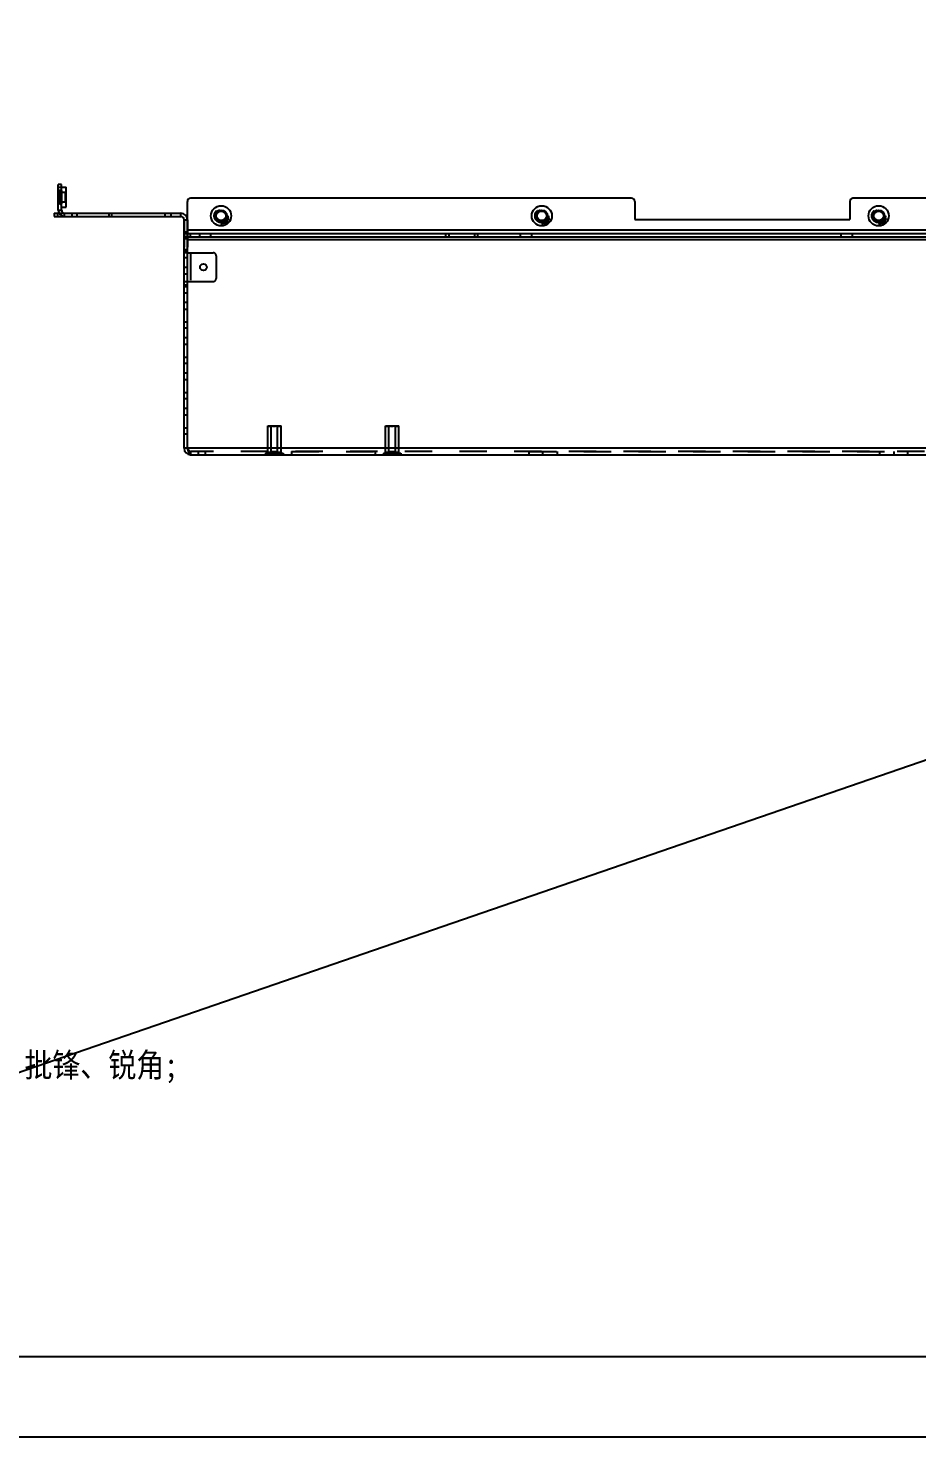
# Model space of a CAD drawing. Header units: millimetres. Extents: x 0 to 8948, y -1340 to 1100.
# Drawn here: x 4724.8 to 5001.9, y 0 to 439.3 of the extents above; entities that cross this region are included whole.
import ezdxf

# ---------------------------------------------------------------- set-up
doc = ezdxf.new("R2010")
doc.units = ezdxf.units.MM
doc.header["$LTSCALE"] = 85.25
doc.linetypes.add('HIDDEN', pattern=[0.2, 0.1, -0.1])
doc.layers.get('0').update_dxf_attribs({"linetype": 'CONTINUOUS'})
doc.layers.add('02___PRT_ALL_AXES', color=7, linetype='CONTINUOUS')
doc.layers.add('DEFAULT_2', color=8, linetype='HIDDEN')
doc.styles.get("Standard").update_dxf_attribs({"font": 'txt', "width": 0.85})

msp = doc.modelspace()

# ---------------------------------------------------------------- linework, layer by layer
msp.add_line((4392.409, 0), (7581.815, 1100))
at = {"color": 3, "linetype": 'Continuous'}
for p, q in [((4734.198, 382.543), (4734.198, 390.543)), ((4732.948, 380.543), (4772.448, 380.543)), ((4773.448, 308.243), (4773.448, 379.543)), ((4774.448, 308.243), (4774.448, 374.243)), ((4774.448, 374.243), (5146.948, 374.243)), ((4774.448, 369.243), (4773.448, 369.243)), ((5090.448, 373.243), (4774.448, 373.243)), ((4773.448, 360.243), (4774.448, 360.243)), ((5090.448, 308.243), (4774.448, 308.243)), ((4775.448, 306.243), (5089.448, 306.243))]:
    msp.add_line(p, q, dxfattribs=at)
at = {"color": 7, "linetype": 'Continuous'}
for p, q in [((4735.198, 390.543), (4734.198, 390.543)), ((4735.198, 389.543), (4734.198, 389.543)), ((4735.198, 382.543), (4735.198, 390.543)), ((4735.198, 389.693), (4736.698, 389.693)), ((4736.698, 383.393), (4736.698, 389.693)), ((4734.198, 382.543), (4735.198, 382.543)), ((4735.198, 383.393), (4736.698, 383.393)), ((4774.448, 374.243), (4774.448, 385.243)), ((4912.948, 386.243), (4775.448, 386.243)), ((4913.948, 385.243), (4913.948, 379.643)), ((4980.948, 385.243), (4980.948, 379.643)), ((5089.448, 386.243), (4981.948, 386.243)), ((4732.948, 381.543), (4732.948, 380.543)), ((4732.948, 381.543), (4734.475, 381.543)), ((4733.948, 381.543), (4733.948, 380.543)), ((4736.198, 380.543), (4736.198, 381.543)), ((4736.198, 381.543), (4772.448, 381.543)), ((4772.448, 380.543), (4772.448, 381.543)), ((4773.448, 379.543), (4774.448, 379.543)), ((4785.039, 378.277), (4785.052, 378.279)), ((4785.039, 378.277), (4785.044, 378.142)), ((4785.318, 378.579), (4785.306, 378.578)), ((4785.318, 378.578), (4785.311, 378.682)), ((4785.738, 378.446), (4785.532, 378.383)), ((4785.532, 378.383), (4785.543, 378.346)), ((4785.543, 378.346), (4785.75, 378.409)), ((4785.703, 378.8), (4785.71, 378.787)), ((4785.71, 378.787), (4785.786, 378.821)), ((4785.75, 378.409), (4785.738, 378.446)), ((4785.786, 378.821), (4786.034, 378.41)), ((4786.057, 378.424), (4785.814, 378.826)), ((4785.814, 378.826), (4786.302, 378.486)), ((4786.255, 378.606), (4785.849, 378.888)), ((4786.016, 378.347), (4785.978, 378.313)), ((4785.978, 378.313), (4785.986, 378.3)), ((4786.18, 378.434), (4786.103, 378.399)), ((4786.179, 379.087), (4786.255, 378.606)), ((4786.187, 378.422), (4786.18, 378.434)), ((4786.302, 378.486), (4786.216, 379.022)), ((4786.216, 379.022), (4786.435, 378.659)), ((4786.492, 378.7), (4786.279, 379.054)), ((4786.291, 379.123), (4786.333, 379.163)), ((4786.333, 379.163), (4786.326, 379.175)), ((4786.433, 378.6), (4786.392, 378.563)), ((4786.392, 378.563), (4786.4, 378.55)), ((4786.461, 379.179), (4786.479, 379.185)), ((4786.615, 378.697), (4786.541, 378.67)), ((4786.622, 378.684), (4786.615, 378.697)), ((4786.637, 379.131), (4786.657, 379.127)), ((4786.747, 378.896), (4786.754, 378.879)), ((4786.859, 380.007), (4786.848, 379.979)), ((4787.341, 379.807), (4786.859, 380.007)), ((4786.927, 379.797), (4786.904, 379.924)), ((4786.904, 379.924), (4787.318, 379.752)), ((4786.906, 379.792), (4786.927, 379.797)), ((4787.062, 379.545), (4786.948, 379.362)), ((4786.948, 379.362), (4786.981, 379.341)), ((4786.981, 379.341), (4787.095, 379.524)), ((4787.095, 379.524), (4787.062, 379.545)), ((4787.339, 379.709), (4787.328, 379.662)), ((4787.328, 379.662), (4787.342, 379.656)), ((4787.41, 379.858), (4787.387, 379.822)), ((4787.423, 379.853), (4787.41, 379.858)), ((4885.039, 378.277), (4885.052, 378.279)), ((4885.039, 378.277), (4885.044, 378.142)), ((4885.318, 378.579), (4885.306, 378.578)), ((4885.318, 378.578), (4885.311, 378.682)), ((4885.738, 378.446), (4885.532, 378.383)), ((4885.532, 378.383), (4885.543, 378.346)), ((4885.543, 378.346), (4885.75, 378.409)), ((4885.703, 378.8), (4885.71, 378.787)), ((4885.71, 378.787), (4885.786, 378.821)), ((4885.75, 378.409), (4885.738, 378.446)), ((4885.786, 378.821), (4886.034, 378.41)), ((4886.057, 378.424), (4885.814, 378.826)), ((4885.814, 378.826), (4886.302, 378.486)), ((4886.255, 378.606), (4885.849, 378.888)), ((4886.016, 378.347), (4885.978, 378.313)), ((4885.978, 378.313), (4885.986, 378.3)), ((4886.18, 378.434), (4886.103, 378.399)), ((4886.179, 379.087), (4886.255, 378.606)), ((4886.187, 378.422), (4886.18, 378.434)), ((4886.302, 378.486), (4886.216, 379.022)), ((4886.216, 379.022), (4886.435, 378.659)), ((4886.492, 378.7), (4886.279, 379.054)), ((4886.291, 379.123), (4886.333, 379.163)), ((4886.333, 379.163), (4886.326, 379.175)), ((4886.433, 378.6), (4886.392, 378.563)), ((4886.392, 378.563), (4886.4, 378.55)), ((4886.461, 379.179), (4886.479, 379.185)), ((4886.615, 378.697), (4886.541, 378.67)), ((4886.622, 378.684), (4886.615, 378.697)), ((4886.637, 379.131), (4886.657, 379.127)), ((4886.747, 378.896), (4886.754, 378.879)), ((4886.859, 380.007), (4886.848, 379.979)), ((4887.341, 379.807), (4886.859, 380.007)), ((4886.927, 379.797), (4886.904, 379.924)), ((4886.904, 379.924), (4887.318, 379.752)), ((4886.906, 379.792), (4886.927, 379.797)), ((4887.062, 379.545), (4886.948, 379.362)), ((4886.948, 379.362), (4886.981, 379.341)), ((4886.981, 379.341), (4887.095, 379.524)), ((4887.095, 379.524), (4887.062, 379.545)), ((4887.339, 379.709), (4887.328, 379.662)), ((4887.328, 379.662), (4887.342, 379.656)), ((4887.41, 379.858), (4887.387, 379.822)), ((4887.423, 379.853), (4887.41, 379.858)), ((4913.948, 379.643), (4980.948, 379.643)), ((4990.039, 378.277), (4990.052, 378.279)), ((4990.039, 378.277), (4990.044, 378.142)), ((4990.318, 378.579), (4990.306, 378.578)), ((4990.318, 378.578), (4990.311, 378.682)), ((4990.738, 378.446), (4990.532, 378.383)), ((4990.532, 378.383), (4990.543, 378.346)), ((4990.543, 378.346), (4990.75, 378.409)), ((4990.703, 378.8), (4990.71, 378.787)), ((4990.71, 378.787), (4990.786, 378.821)), ((4990.75, 378.409), (4990.738, 378.446)), ((4990.786, 378.821), (4991.034, 378.41)), ((4990.814, 378.826), (4991.302, 378.486)), ((4991.057, 378.424), (4990.814, 378.826)), ((4991.255, 378.606), (4990.849, 378.888)), ((4991.016, 378.347), (4990.978, 378.313)), ((4990.978, 378.313), (4990.986, 378.3)), ((4991.18, 378.434), (4991.103, 378.399)), ((4991.179, 379.087), (4991.255, 378.606)), ((4991.187, 378.422), (4991.18, 378.434)), ((4991.216, 379.022), (4991.435, 378.659)), ((4991.302, 378.486), (4991.216, 379.022)), ((4991.492, 378.7), (4991.279, 379.054)), ((4991.291, 379.123), (4991.333, 379.163)), ((4991.333, 379.163), (4991.326, 379.175)), ((4991.433, 378.6), (4991.392, 378.563)), ((4991.392, 378.563), (4991.4, 378.55)), ((4991.461, 379.179), (4991.479, 379.185)), ((4991.615, 378.697), (4991.541, 378.67)), ((4991.622, 378.684), (4991.615, 378.697)), ((4991.637, 379.131), (4991.657, 379.127)), ((4991.747, 378.896), (4991.754, 378.879)), ((4991.859, 380.007), (4991.848, 379.979)), ((4992.341, 379.807), (4991.859, 380.007)), ((4991.904, 379.924), (4992.318, 379.752)), ((4991.927, 379.797), (4991.904, 379.924)), ((4991.906, 379.792), (4991.927, 379.797)), ((4992.062, 379.545), (4991.948, 379.362)), ((4991.948, 379.362), (4991.981, 379.341)), ((4991.981, 379.341), (4992.095, 379.524)), ((4992.095, 379.524), (4992.062, 379.545)), ((4992.339, 379.709), (4992.328, 379.662)), ((4992.328, 379.662), (4992.342, 379.656)), ((4992.41, 379.858), (4992.387, 379.822)), ((4992.423, 379.853), (4992.41, 379.858)), ((4773.448, 375.243), (5146.948, 375.243)), ((4774.448, 374.243), (4773.448, 374.243)), ((5090.448, 376.243), (4774.448, 376.243)), ((4775.448, 374.243), (4775.448, 375.243)), ((4854.948, 375.243), (4854.948, 374.243)), ((4855.948, 375.243), (4855.948, 374.243)), ((4863.948, 375.243), (4863.948, 374.243)), ((4864.948, 375.243), (4864.948, 374.243)), ((4773.448, 370.243), (4774.448, 370.243)), ((4773.448, 359.243), (4774.448, 359.243)), ((4774.448, 308.243), (4773.448, 308.243)), ((4392.409, 0), (5942.409, 0))]:
    msp.add_line(p, q, dxfattribs=at)
msp.add_lwpolyline([(4417.409, 25), (5917.409, 25), (5917.409, 1075), (4417.409, 1075)], close=True, dxfattribs=at)
for centre, radius in [((4784.948, 380.743), 3.15), ((4784.948, 380.743), 1.8), ((4784.948, 380.743), 1.5), ((4884.948, 380.743), 3.15), ((4884.948, 380.743), 1.8), ((4884.948, 380.743), 1.5), ((4989.948, 380.743), 3.15), ((4989.948, 380.743), 1.8), ((4989.948, 380.743), 1.5)]:
    msp.add_circle(centre, radius, dxfattribs=at)
at = {"color": 3, "linetype": 'Continuous'}
for centre, radius, start, end in [((4736.198, 382.543), 2, 180, 270), ((4772.448, 379.543), 1, 0, 90), ((4775.448, 308.243), 2, 180, 270)]:
    msp.add_arc(centre, radius, start, end, dxfattribs=at)
at = {"color": 7, "linetype": 'Continuous'}
for centre, radius, start, end in [((4736.198, 382.543), 1, 180, 270), ((4775.448, 385.243), 1, 90, 180), ((4912.948, 385.243), 1, 0, 90), ((4981.948, 385.243), 1, 90, 180), ((4772.448, 379.543), 2, 0, 90), ((4785.515, 380.362), 1.438, 297.53662, 301.08982), ((4885.515, 380.362), 1.438, 297.53662, 301.08982), ((4990.515, 380.362), 1.438, 297.53662, 301.08982), ((4775.448, 308.243), 1, 180, 215.03149)]:
    msp.add_arc(centre, radius, start, end, dxfattribs=at)
for points in [[(4785.05, 378.653), (4785.02, 378.621), (4785.007, 378.584), (4785.012, 378.541)], [(4785.012, 378.541), (4785.016, 378.507), (4785.031, 378.478), (4785.058, 378.454)], [(4785.044, 378.142), (4785.095, 378.119), (4785.15, 378.11), (4785.208, 378.116)], [(4785.175, 378.708), (4785.122, 378.702), (4785.08, 378.683), (4785.05, 378.653)], [(4785.118, 378.174), (4785.084, 378.2), (4785.062, 378.234), (4785.052, 378.279)], [(4785.059, 378.576), (4785.056, 378.601), (4785.064, 378.624), (4785.084, 378.645)], [(4785.058, 378.454), (4785.086, 378.43), (4785.133, 378.405), (4785.199, 378.38)], [(4785.091, 378.523), (4785.071, 378.538), (4785.061, 378.556), (4785.059, 378.576)], [(4785.084, 378.645), (4785.104, 378.666), (4785.131, 378.679), (4785.163, 378.682)], [(4785.209, 378.466), (4785.15, 378.49), (4785.111, 378.508), (4785.091, 378.523)], [(4785.225, 378.143), (4785.187, 378.139), (4785.152, 378.149), (4785.118, 378.174)], [(4785.163, 378.682), (4785.232, 378.689), (4785.279, 378.654), (4785.306, 378.578)], [(4785.311, 378.682), (4785.273, 378.705), (4785.228, 378.714), (4785.175, 378.708)], [(4785.199, 378.38), (4785.247, 378.361), (4785.281, 378.344), (4785.303, 378.328)], [(4785.208, 378.116), (4785.272, 378.123), (4785.319, 378.144), (4785.351, 378.178)], [(4785.341, 378.402), (4785.314, 378.421), (4785.269, 378.443), (4785.209, 378.466)], [(4785.311, 378.184), (4785.289, 378.16), (4785.26, 378.147), (4785.225, 378.143)], [(4785.303, 378.328), (4785.325, 378.312), (4785.337, 378.29), (4785.34, 378.264)], [(4785.34, 378.264), (4785.343, 378.234), (4785.333, 378.207), (4785.311, 378.184)], [(4785.391, 378.307), (4785.386, 378.35), (4785.369, 378.382), (4785.341, 378.402)], [(4785.351, 378.178), (4785.383, 378.213), (4785.396, 378.256), (4785.391, 378.307)], [(4785.779, 378.843), (4785.738, 378.818), (4785.712, 378.803), (4785.703, 378.8)], [(4785.849, 378.888), (4785.837, 378.878), (4785.813, 378.863), (4785.779, 378.843)], [(4785.986, 378.3), (4786.025, 378.326), (4786.059, 378.348), (4786.085, 378.364)], [(4786.044, 378.38), (4786.043, 378.373), (4786.033, 378.362), (4786.016, 378.347)], [(4786.034, 378.41), (4786.041, 378.398), (4786.045, 378.387), (4786.044, 378.38)], [(4786.103, 378.399), (4786.087, 378.391), (4786.072, 378.399), (4786.057, 378.424)], [(4786.085, 378.364), (4786.121, 378.385), (4786.155, 378.405), (4786.187, 378.422)], [(4786.326, 379.175), (4786.305, 379.16), (4786.282, 379.146), (4786.257, 379.131)], [(4786.279, 379.054), (4786.27, 379.068), (4786.266, 379.081), (4786.268, 379.091)], [(4786.268, 379.091), (4786.27, 379.1), (4786.277, 379.111), (4786.291, 379.123)], [(4786.4, 378.55), (4786.441, 378.577), (4786.477, 378.6), (4786.51, 378.62)], [(4786.434, 379.288), (4786.432, 379.256), (4786.441, 379.219), (4786.461, 379.179)], [(4786.449, 378.625), (4786.449, 378.618), (4786.444, 378.609), (4786.433, 378.6)], [(4786.474, 379.378), (4786.449, 379.35), (4786.436, 379.32), (4786.434, 379.288)], [(4786.435, 378.659), (4786.445, 378.643), (4786.449, 378.632), (4786.449, 378.625)], [(4786.479, 379.185), (4786.466, 379.212), (4786.461, 379.238), (4786.465, 379.264)], [(4786.465, 379.264), (4786.469, 379.29), (4786.478, 379.313), (4786.494, 379.331)], [(4786.553, 379.422), (4786.523, 379.417), (4786.497, 379.403), (4786.474, 379.378)], [(4786.516, 378.67), (4786.509, 378.673), (4786.502, 378.684), (4786.492, 378.7)], [(4786.494, 379.331), (4786.511, 379.349), (4786.531, 379.359), (4786.552, 379.361)], [(4786.51, 378.62), (4786.534, 378.634), (4786.572, 378.656), (4786.622, 378.684)], [(4786.541, 378.67), (4786.531, 378.666), (4786.522, 378.666), (4786.516, 378.67)], [(4786.552, 379.361), (4786.575, 379.363), (4786.596, 379.357), (4786.614, 379.34)], [(4786.624, 379.405), (4786.607, 379.42), (4786.583, 379.426), (4786.553, 379.422)], [(4786.614, 379.34), (4786.64, 379.317), (4786.648, 379.265), (4786.64, 379.183)], [(4786.658, 379.341), (4786.653, 379.368), (4786.642, 379.389), (4786.624, 379.405)], [(4786.64, 379.183), (4786.638, 379.165), (4786.637, 379.147), (4786.637, 379.131)], [(4786.657, 379.127), (4786.658, 379.158), (4786.665, 379.182), (4786.68, 379.199)], [(4786.66, 379.239), (4786.663, 379.281), (4786.663, 379.315), (4786.658, 379.341)], [(4786.76, 379.292), (4786.72, 379.291), (4786.687, 379.273), (4786.66, 379.239)], [(4786.68, 379.199), (4786.699, 379.221), (4786.725, 379.23), (4786.756, 379.227)], [(4786.754, 378.916), (4786.749, 378.91), (4786.747, 378.904), (4786.747, 378.896)], [(4786.79, 378.931), (4786.773, 378.928), (4786.761, 378.923), (4786.754, 378.916)], [(4786.754, 378.879), (4786.764, 378.87), (4786.78, 378.87), (4786.802, 378.88)], [(4786.756, 379.227), (4786.788, 379.224), (4786.818, 379.21), (4786.847, 379.184)], [(4786.87, 379.247), (4786.836, 379.277), (4786.799, 379.292), (4786.76, 379.292)], [(4786.876, 378.97), (4786.86, 378.952), (4786.831, 378.939), (4786.79, 378.931)], [(4786.802, 378.88), (4786.823, 378.89), (4786.849, 378.91), (4786.877, 378.941)], [(4786.847, 379.184), (4786.881, 379.153), (4786.901, 379.116), (4786.906, 379.074)], [(4786.848, 379.979), (4786.877, 379.903), (4786.897, 379.841), (4786.906, 379.792)], [(4786.939, 379.1), (4786.937, 379.158), (4786.914, 379.207), (4786.87, 379.247)], [(4786.906, 379.074), (4786.911, 379.031), (4786.9, 378.997), (4786.876, 378.97)], [(4786.877, 378.941), (4786.92, 378.989), (4786.941, 379.042), (4786.939, 379.1)], [(4787.318, 379.752), (4787.337, 379.744), (4787.344, 379.729), (4787.339, 379.709)], [(4787.387, 379.822), (4787.375, 379.804), (4787.361, 379.799), (4787.341, 379.807)], [(4787.342, 379.656), (4787.352, 379.685), (4787.365, 379.719), (4787.38, 379.755)], [(4787.38, 379.755), (4787.395, 379.792), (4787.409, 379.824), (4787.423, 379.853)], [(4885.05, 378.653), (4885.02, 378.621), (4885.007, 378.584), (4885.012, 378.541)], [(4885.012, 378.541), (4885.016, 378.507), (4885.031, 378.478), (4885.058, 378.454)], [(4885.044, 378.142), (4885.095, 378.119), (4885.15, 378.11), (4885.208, 378.116)], [(4885.175, 378.708), (4885.122, 378.702), (4885.08, 378.683), (4885.05, 378.653)], [(4885.118, 378.174), (4885.084, 378.2), (4885.062, 378.234), (4885.052, 378.279)], [(4885.059, 378.576), (4885.056, 378.601), (4885.064, 378.624), (4885.084, 378.645)], [(4885.058, 378.454), (4885.086, 378.43), (4885.133, 378.405), (4885.199, 378.38)], [(4885.091, 378.523), (4885.071, 378.538), (4885.061, 378.556), (4885.059, 378.576)], [(4885.084, 378.645), (4885.104, 378.666), (4885.131, 378.679), (4885.163, 378.682)], [(4885.209, 378.466), (4885.15, 378.49), (4885.111, 378.508), (4885.091, 378.523)], [(4885.225, 378.143), (4885.187, 378.139), (4885.152, 378.149), (4885.118, 378.174)], [(4885.163, 378.682), (4885.232, 378.689), (4885.279, 378.654), (4885.306, 378.578)], [(4885.311, 378.682), (4885.273, 378.705), (4885.228, 378.714), (4885.175, 378.708)], [(4885.199, 378.38), (4885.247, 378.361), (4885.281, 378.344), (4885.303, 378.328)], [(4885.208, 378.116), (4885.272, 378.123), (4885.319, 378.144), (4885.351, 378.178)], [(4885.341, 378.402), (4885.314, 378.421), (4885.269, 378.443), (4885.209, 378.466)], [(4885.311, 378.184), (4885.289, 378.16), (4885.26, 378.147), (4885.225, 378.143)], [(4885.303, 378.328), (4885.325, 378.312), (4885.337, 378.29), (4885.34, 378.264)], [(4885.34, 378.264), (4885.343, 378.234), (4885.333, 378.207), (4885.311, 378.184)], [(4885.391, 378.307), (4885.386, 378.35), (4885.369, 378.382), (4885.341, 378.402)], [(4885.351, 378.178), (4885.383, 378.213), (4885.396, 378.256), (4885.391, 378.307)], [(4885.779, 378.843), (4885.738, 378.818), (4885.712, 378.803), (4885.703, 378.8)], [(4885.849, 378.888), (4885.837, 378.878), (4885.813, 378.863), (4885.779, 378.843)], [(4885.986, 378.3), (4886.025, 378.326), (4886.059, 378.348), (4886.085, 378.364)], [(4886.044, 378.38), (4886.043, 378.373), (4886.033, 378.362), (4886.016, 378.347)], [(4886.034, 378.41), (4886.041, 378.398), (4886.045, 378.387), (4886.044, 378.38)], [(4886.103, 378.399), (4886.087, 378.391), (4886.072, 378.399), (4886.057, 378.424)], [(4886.085, 378.364), (4886.121, 378.385), (4886.155, 378.405), (4886.187, 378.422)], [(4886.326, 379.175), (4886.305, 379.16), (4886.282, 379.146), (4886.257, 379.131)], [(4886.279, 379.054), (4886.27, 379.068), (4886.266, 379.081), (4886.268, 379.091)], [(4886.268, 379.091), (4886.27, 379.1), (4886.277, 379.111), (4886.291, 379.123)], [(4886.4, 378.55), (4886.441, 378.577), (4886.477, 378.6), (4886.51, 378.62)], [(4886.434, 379.288), (4886.432, 379.256), (4886.441, 379.219), (4886.461, 379.179)], [(4886.449, 378.625), (4886.449, 378.618), (4886.444, 378.609), (4886.433, 378.6)], [(4886.474, 379.378), (4886.449, 379.35), (4886.436, 379.32), (4886.434, 379.288)], [(4886.435, 378.659), (4886.445, 378.643), (4886.449, 378.632), (4886.449, 378.625)], [(4886.479, 379.185), (4886.466, 379.212), (4886.461, 379.238), (4886.465, 379.264)], [(4886.465, 379.264), (4886.469, 379.29), (4886.478, 379.313), (4886.494, 379.331)], [(4886.553, 379.422), (4886.523, 379.417), (4886.497, 379.403), (4886.474, 379.378)], [(4886.516, 378.67), (4886.509, 378.673), (4886.502, 378.684), (4886.492, 378.7)], [(4886.494, 379.331), (4886.511, 379.349), (4886.531, 379.359), (4886.552, 379.361)], [(4886.51, 378.62), (4886.534, 378.634), (4886.572, 378.656), (4886.622, 378.684)], [(4886.541, 378.67), (4886.531, 378.666), (4886.522, 378.666), (4886.516, 378.67)], [(4886.552, 379.361), (4886.575, 379.363), (4886.596, 379.357), (4886.614, 379.34)], [(4886.624, 379.405), (4886.607, 379.42), (4886.583, 379.426), (4886.553, 379.422)], [(4886.614, 379.34), (4886.64, 379.317), (4886.648, 379.265), (4886.64, 379.183)], [(4886.658, 379.341), (4886.653, 379.368), (4886.642, 379.389), (4886.624, 379.405)], [(4886.64, 379.183), (4886.638, 379.165), (4886.637, 379.147), (4886.637, 379.131)], [(4886.657, 379.127), (4886.658, 379.158), (4886.665, 379.182), (4886.68, 379.199)], [(4886.66, 379.239), (4886.663, 379.281), (4886.663, 379.315), (4886.658, 379.341)], [(4886.76, 379.292), (4886.72, 379.291), (4886.687, 379.273), (4886.66, 379.239)], [(4886.68, 379.199), (4886.699, 379.221), (4886.725, 379.23), (4886.756, 379.227)], [(4886.754, 378.916), (4886.749, 378.91), (4886.747, 378.904), (4886.747, 378.896)], [(4886.79, 378.931), (4886.773, 378.928), (4886.761, 378.923), (4886.754, 378.916)], [(4886.754, 378.879), (4886.764, 378.87), (4886.78, 378.87), (4886.802, 378.88)], [(4886.756, 379.227), (4886.788, 379.224), (4886.818, 379.21), (4886.847, 379.184)], [(4886.87, 379.247), (4886.836, 379.277), (4886.799, 379.292), (4886.76, 379.292)], [(4886.876, 378.97), (4886.86, 378.952), (4886.831, 378.939), (4886.79, 378.931)], [(4886.802, 378.88), (4886.823, 378.89), (4886.849, 378.91), (4886.877, 378.941)], [(4886.847, 379.184), (4886.881, 379.153), (4886.901, 379.116), (4886.906, 379.074)], [(4886.848, 379.979), (4886.877, 379.903), (4886.897, 379.841), (4886.906, 379.792)], [(4886.939, 379.1), (4886.937, 379.158), (4886.914, 379.207), (4886.87, 379.247)], [(4886.906, 379.074), (4886.911, 379.031), (4886.9, 378.997), (4886.876, 378.97)], [(4886.877, 378.941), (4886.92, 378.989), (4886.941, 379.042), (4886.939, 379.1)], [(4887.318, 379.752), (4887.337, 379.744), (4887.344, 379.729), (4887.339, 379.709)], [(4887.387, 379.822), (4887.375, 379.804), (4887.361, 379.799), (4887.341, 379.807)], [(4887.342, 379.656), (4887.352, 379.685), (4887.365, 379.719), (4887.38, 379.755)], [(4887.38, 379.755), (4887.395, 379.792), (4887.409, 379.824), (4887.423, 379.853)], [(4990.05, 378.653), (4990.02, 378.621), (4990.007, 378.584), (4990.012, 378.541)], [(4990.012, 378.541), (4990.016, 378.507), (4990.031, 378.478), (4990.058, 378.454)], [(4990.044, 378.142), (4990.095, 378.119), (4990.15, 378.11), (4990.208, 378.116)], [(4990.175, 378.708), (4990.122, 378.702), (4990.08, 378.683), (4990.05, 378.653)], [(4990.118, 378.174), (4990.084, 378.2), (4990.062, 378.234), (4990.052, 378.279)], [(4990.059, 378.576), (4990.056, 378.601), (4990.064, 378.624), (4990.084, 378.645)], [(4990.058, 378.454), (4990.086, 378.43), (4990.133, 378.405), (4990.199, 378.38)], [(4990.091, 378.523), (4990.071, 378.538), (4990.061, 378.556), (4990.059, 378.576)], [(4990.084, 378.645), (4990.104, 378.666), (4990.131, 378.679), (4990.163, 378.682)], [(4990.209, 378.466), (4990.15, 378.49), (4990.111, 378.508), (4990.091, 378.523)], [(4990.225, 378.143), (4990.187, 378.139), (4990.152, 378.149), (4990.118, 378.174)], [(4990.163, 378.682), (4990.232, 378.689), (4990.279, 378.654), (4990.306, 378.578)], [(4990.311, 378.682), (4990.273, 378.705), (4990.228, 378.714), (4990.175, 378.708)], [(4990.199, 378.38), (4990.247, 378.361), (4990.281, 378.344), (4990.303, 378.328)], [(4990.208, 378.116), (4990.272, 378.123), (4990.319, 378.144), (4990.351, 378.178)], [(4990.341, 378.402), (4990.314, 378.421), (4990.269, 378.443), (4990.209, 378.466)], [(4990.311, 378.184), (4990.289, 378.16), (4990.26, 378.147), (4990.225, 378.143)], [(4990.303, 378.328), (4990.325, 378.312), (4990.337, 378.29), (4990.34, 378.264)], [(4990.34, 378.264), (4990.343, 378.234), (4990.333, 378.207), (4990.311, 378.184)], [(4990.391, 378.307), (4990.386, 378.35), (4990.369, 378.382), (4990.341, 378.402)], [(4990.351, 378.178), (4990.383, 378.213), (4990.396, 378.256), (4990.391, 378.307)], [(4990.779, 378.843), (4990.738, 378.818), (4990.712, 378.803), (4990.703, 378.8)], [(4990.849, 378.888), (4990.837, 378.878), (4990.813, 378.863), (4990.779, 378.843)], [(4990.986, 378.3), (4991.025, 378.326), (4991.059, 378.348), (4991.085, 378.364)], [(4991.044, 378.38), (4991.043, 378.373), (4991.033, 378.362), (4991.016, 378.347)], [(4991.034, 378.41), (4991.041, 378.398), (4991.045, 378.387), (4991.044, 378.38)], [(4991.103, 378.399), (4991.087, 378.391), (4991.072, 378.399), (4991.057, 378.424)], [(4991.085, 378.364), (4991.121, 378.385), (4991.155, 378.405), (4991.187, 378.422)], [(4991.326, 379.175), (4991.305, 379.16), (4991.282, 379.146), (4991.257, 379.131)], [(4991.279, 379.054), (4991.27, 379.068), (4991.266, 379.081), (4991.268, 379.091)], [(4991.268, 379.091), (4991.27, 379.1), (4991.277, 379.111), (4991.291, 379.123)], [(4991.4, 378.55), (4991.441, 378.577), (4991.477, 378.6), (4991.51, 378.62)], [(4991.434, 379.288), (4991.432, 379.256), (4991.441, 379.219), (4991.461, 379.179)], [(4991.449, 378.625), (4991.449, 378.618), (4991.444, 378.609), (4991.433, 378.6)], [(4991.474, 379.378), (4991.449, 379.35), (4991.436, 379.32), (4991.434, 379.288)], [(4991.435, 378.659), (4991.445, 378.643), (4991.449, 378.632), (4991.449, 378.625)], [(4991.479, 379.185), (4991.466, 379.212), (4991.461, 379.238), (4991.465, 379.264)], [(4991.465, 379.264), (4991.469, 379.29), (4991.478, 379.313), (4991.494, 379.331)], [(4991.553, 379.422), (4991.523, 379.417), (4991.497, 379.403), (4991.474, 379.378)], [(4991.516, 378.67), (4991.509, 378.673), (4991.502, 378.684), (4991.492, 378.7)], [(4991.494, 379.331), (4991.511, 379.349), (4991.531, 379.359), (4991.552, 379.361)], [(4991.51, 378.62), (4991.534, 378.634), (4991.572, 378.656), (4991.622, 378.684)], [(4991.541, 378.67), (4991.531, 378.666), (4991.522, 378.666), (4991.516, 378.67)], [(4991.552, 379.361), (4991.575, 379.363), (4991.596, 379.357), (4991.614, 379.34)], [(4991.624, 379.405), (4991.607, 379.42), (4991.583, 379.426), (4991.553, 379.422)], [(4991.614, 379.34), (4991.64, 379.317), (4991.648, 379.265), (4991.64, 379.183)], [(4991.658, 379.341), (4991.653, 379.368), (4991.642, 379.389), (4991.624, 379.405)], [(4991.64, 379.183), (4991.638, 379.165), (4991.637, 379.147), (4991.637, 379.131)], [(4991.657, 379.127), (4991.658, 379.158), (4991.665, 379.182), (4991.68, 379.199)], [(4991.66, 379.239), (4991.663, 379.281), (4991.663, 379.315), (4991.658, 379.341)], [(4991.76, 379.292), (4991.72, 379.291), (4991.687, 379.273), (4991.66, 379.239)], [(4991.68, 379.199), (4991.699, 379.221), (4991.725, 379.23), (4991.756, 379.227)], [(4991.754, 378.916), (4991.749, 378.91), (4991.747, 378.904), (4991.747, 378.896)], [(4991.79, 378.931), (4991.773, 378.928), (4991.761, 378.923), (4991.754, 378.916)], [(4991.754, 378.879), (4991.764, 378.87), (4991.78, 378.87), (4991.802, 378.88)], [(4991.756, 379.227), (4991.788, 379.224), (4991.818, 379.21), (4991.847, 379.184)], [(4991.87, 379.247), (4991.836, 379.277), (4991.799, 379.292), (4991.76, 379.292)], [(4991.876, 378.97), (4991.86, 378.952), (4991.831, 378.939), (4991.79, 378.931)], [(4991.802, 378.88), (4991.823, 378.89), (4991.849, 378.91), (4991.877, 378.941)], [(4991.847, 379.184), (4991.881, 379.153), (4991.901, 379.116), (4991.906, 379.074)], [(4991.848, 379.979), (4991.877, 379.903), (4991.897, 379.841), (4991.906, 379.792)], [(4991.939, 379.1), (4991.937, 379.158), (4991.914, 379.207), (4991.87, 379.247)], [(4991.906, 379.074), (4991.911, 379.031), (4991.9, 378.997), (4991.876, 378.97)], [(4991.877, 378.941), (4991.92, 378.989), (4991.941, 379.042), (4991.939, 379.1)], [(4992.318, 379.752), (4992.337, 379.744), (4992.344, 379.729), (4992.339, 379.709)], [(4992.387, 379.822), (4992.375, 379.804), (4992.361, 379.799), (4992.341, 379.807)], [(4992.342, 379.656), (4992.352, 379.685), (4992.365, 379.719), (4992.38, 379.755)], [(4992.38, 379.755), (4992.395, 379.792), (4992.409, 379.824), (4992.423, 379.853)]]:
    msp.add_open_spline(points, degree=3, dxfattribs=at)
at = {"color": 3, "linetype": 'Continuous'}
for points, knots in [([(4774.448, 308.243), (4774.494, 308.099), (4774.555, 307.907), (4774.618, 307.716), (4774.633, 307.669)], [0, 0, 0, 0, 0.7542178, 1, 1, 1, 1]), ([(4774.633, 307.669), (4774.697, 307.477), (4774.819, 307.127), (4774.987, 306.725), (4775.133, 306.477), (4775.25, 306.324), (4775.372, 306.243), (4775.448, 306.243)], [0, 0, 0, 0, 0.3589742, 0.6541261, 0.770894, 0.8657475, 1, 1, 1, 1])]:
    msp.add_open_spline(points, degree=3, knots=knots, dxfattribs=at)
at = {"layer": '02___PRT_ALL_AXES', "color": 8, "linetype": 'HIDDEN'}
for p, q in [((4734.198, 388.643), (4734.198, 384.443)), ((4735.198, 388.643), (4734.198, 388.643)), ((4735.198, 388.643), (4735.198, 384.443)), ((4734.198, 386.543), (4735.198, 386.543)), ((4735.198, 384.443), (4734.198, 384.443)), ((4738.448, 381.543), (4738.448, 380.543)), ((4738.448, 381.543), (4750.948, 381.543)), ((4738.448, 380.543), (4750.948, 380.543)), ((4739.948, 381.543), (4739.948, 380.543)), ((4749.948, 381.543), (4749.948, 380.543)), ((4750.948, 380.543), (4750.948, 381.543)), ((4767.389, 381.543), (4767.389, 380.543)), ((4767.389, 381.543), (4772.448, 381.543)), ((4767.389, 380.543), (4772.448, 380.543)), ((4769.389, 380.543), (4769.389, 381.543)), ((4773.448, 379.543), (4773.448, 367.672)), ((4774.448, 379.543), (4774.448, 367.672)), ((4778.198, 375.243), (4778.198, 374.243)), ((4778.198, 375.243), (4781.698, 375.243)), ((4778.198, 374.243), (4781.698, 374.243)), ((4781.698, 375.243), (4781.698, 374.243)), ((4878.198, 375.243), (4878.198, 374.243)), ((4878.198, 375.243), (4881.698, 375.243)), ((4878.198, 374.243), (4881.698, 374.243)), ((4881.698, 375.243), (4881.698, 374.243)), ((4978.198, 375.243), (4981.698, 375.243)), ((4978.198, 375.243), (4978.198, 374.243)), ((4978.198, 374.243), (4981.698, 374.243)), ((4981.698, 375.243), (4981.698, 374.243)), ((4773.448, 369.672), (4774.448, 369.672)), ((4774.448, 367.672), (4773.448, 367.672)), ((4799.503, 307.043), (4799.503, 315.243)), ((4800.598, 306.243), (4800.598, 315.243)), ((4800.598, 315.243), (4802.598, 315.243)), ((4802.598, 306.243), (4802.598, 315.243)), ((4803.693, 307.043), (4803.693, 315.243)), ((4836.203, 307.043), (4836.203, 315.243)), ((4837.298, 306.243), (4837.298, 315.243)), ((4837.298, 315.243), (4839.298, 315.243)), ((4839.298, 306.243), (4839.298, 315.243)), ((4840.393, 307.043), (4840.393, 315.243)), ((4799.503, 307.043), (4803.693, 307.043)), ((4799.703, 307.043), (4799.703, 306.743)), ((4803.493, 306.743), (4799.703, 306.743)), ((4800.598, 307.243), (4802.598, 307.243)), ((4800.598, 306.243), (4802.598, 306.243)), ((4803.493, 307.043), (4803.493, 306.743)), ((4806.948, 307.243), (4806.948, 306.243)), ((4806.948, 307.243), (4832.948, 307.243)), ((4806.948, 306.243), (4832.948, 306.243)), ((4832.948, 307.243), (4832.948, 306.243)), ((4836.203, 307.043), (4840.393, 307.043)), ((4836.403, 307.043), (4836.403, 306.743)), ((4840.193, 306.743), (4836.403, 306.743)), ((4837.298, 307.243), (4839.298, 307.243)), ((4837.298, 306.243), (4839.298, 306.243)), ((4840.193, 307.043), (4840.193, 306.743)), ((4880.948, 307.243), (4880.948, 306.243)), ((4880.948, 307.243), (4998.948, 307.243)), ((4880.948, 306.243), (4998.948, 306.243)), ((4885.198, 307.243), (4885.198, 306.243)), ((4889.698, 307.243), (4889.698, 306.243)), ((4990.198, 307.243), (4990.198, 306.243)), ((4994.698, 307.243), (4994.698, 306.243)), ((4998.948, 307.243), (4998.948, 306.243))]:
    msp.add_line(p, q, dxfattribs=at)
for centre in [(4784.948, 380.743), (4884.948, 380.743), (4989.948, 380.743)]:
    msp.add_circle(centre, 2.1, dxfattribs=at)
at = {"layer": '02___PRT_ALL_AXES', "color": 3, "linetype": 'Continuous'}
msp.add_circle((4779.448, 364.743), 1.05, dxfattribs=at)
at = {"layer": 'DEFAULT_2', "color": 8, "linetype": 'HIDDEN'}
for p, q in [((4734.228, 388.668), (4734.228, 384.418)), ((4734.228, 388.668), (4734.328, 388.668)), ((4734.228, 388.343), (4734.528, 388.043)), ((4734.328, 388.668), (4734.328, 384.418)), ((4734.818, 388.443), (4734.328, 388.668)), ((4734.528, 388.043), (4734.528, 385.043)), ((4736.398, 388.043), (4734.528, 388.043)), ((4734.818, 388.668), (4734.818, 384.418)), ((4734.818, 388.668), (4735.198, 388.668)), ((4736.398, 388.043), (4736.698, 388.343)), ((4736.398, 388.043), (4736.398, 385.043)), ((4734.528, 385.043), (4734.228, 384.743)), ((4734.228, 384.418), (4734.328, 384.418)), ((4734.818, 384.643), (4734.328, 384.418)), ((4736.398, 385.043), (4734.528, 385.043)), ((4734.818, 384.418), (4735.198, 384.418)), ((4736.398, 385.043), (4736.698, 384.743)), ((4736.678, 385.456), (4736.678, 385.807)), ((4736.678, 385.807), (4736.698, 385.807)), ((4736.698, 385.779), (4736.678, 385.779)), ((4736.678, 385.724), (4736.698, 385.724)), ((4736.678, 385.658), (4736.698, 385.658)), ((4736.678, 385.653), (4736.698, 385.653)), ((4736.698, 385.622), (4736.678, 385.622)), ((4736.678, 385.607), (4736.698, 385.607)), ((4736.678, 385.603), (4736.698, 385.603)), ((4736.678, 385.597), (4736.698, 385.597)), ((4736.678, 385.592), (4736.698, 385.592)), ((4736.678, 385.555), (4736.698, 385.555)), ((4736.698, 385.552), (4736.678, 385.552)), ((4736.678, 385.509), (4736.698, 385.509)), ((4736.678, 385.462), (4736.698, 385.462)), ((4736.698, 385.456), (4736.678, 385.456)), ((4736.678, 383.914), (4736.678, 385.345)), ((4736.678, 385.345), (4736.698, 385.345)), ((4736.678, 385.324), (4736.698, 385.324)), ((4736.698, 385.223), (4736.678, 385.223)), ((4736.678, 385.222), (4736.698, 385.222)), ((4736.678, 385.205), (4736.698, 385.205)), ((4736.678, 385.178), (4736.698, 385.178)), ((4736.698, 385.162), (4736.678, 385.162)), ((4736.678, 385.162), (4736.698, 385.162)), ((4736.678, 385.161), (4736.698, 385.161)), ((4736.678, 385.141), (4736.698, 385.141)), ((4736.678, 385.14), (4736.698, 385.14)), ((4736.678, 385.131), (4736.698, 385.131)), ((4736.678, 385.092), (4736.698, 385.092)), ((4736.678, 385.088), (4736.698, 385.088)), ((4736.678, 385.064), (4736.698, 385.064)), ((4736.678, 385.047), (4736.698, 385.047)), ((4736.678, 385.039), (4736.698, 385.039)), ((4736.678, 385.027), (4736.698, 385.027)), ((4736.698, 385.027), (4736.678, 385.027)), ((4736.678, 384.999), (4736.698, 384.999)), ((4736.678, 384.984), (4736.698, 384.984)), ((4736.678, 384.983), (4736.698, 384.983)), ((4736.678, 384.979), (4736.698, 384.979)), ((4736.698, 384.975), (4736.678, 384.975)), ((4736.678, 384.963), (4736.698, 384.963)), ((4736.678, 384.931), (4736.698, 384.931)), ((4736.678, 384.931), (4736.698, 384.931)), ((4736.698, 384.927), (4736.678, 384.927)), ((4736.678, 384.923), (4736.698, 384.923)), ((4736.678, 384.9), (4736.698, 384.9)), ((4736.678, 384.891), (4736.698, 384.891)), ((4736.678, 384.887), (4736.698, 384.887)), ((4736.678, 384.874), (4736.698, 384.874)), ((4736.698, 384.854), (4736.678, 384.854)), ((4736.678, 384.822), (4736.698, 384.822)), ((4736.678, 384.77), (4736.698, 384.77)), ((4736.678, 384.741), (4736.698, 384.741)), ((4736.678, 384.731), (4736.698, 384.731)), ((4736.678, 384.716), (4736.698, 384.716)), ((4736.678, 384.696), (4736.698, 384.696)), ((4736.698, 384.688), (4736.678, 384.688)), ((4736.678, 384.68), (4736.698, 384.68)), ((4736.698, 384.679), (4736.678, 384.679)), ((4736.678, 384.672), (4736.698, 384.672)), ((4736.678, 384.643), (4736.698, 384.643)), ((4736.678, 384.626), (4736.698, 384.626)), ((4736.678, 384.621), (4736.698, 384.621)), ((4736.678, 384.6), (4736.698, 384.6)), ((4736.678, 384.587), (4736.698, 384.587)), ((4736.698, 384.51), (4736.678, 384.51)), ((4736.678, 384.508), (4736.698, 384.508)), ((4736.678, 384.5), (4736.698, 384.5)), ((4736.678, 384.497), (4736.698, 384.497)), ((4736.678, 384.484), (4736.698, 384.484)), ((4736.698, 384.483), (4736.678, 384.483)), ((4736.678, 384.482), (4736.698, 384.482)), ((4736.678, 384.47), (4736.698, 384.47)), ((4736.698, 384.47), (4736.678, 384.47)), ((4736.678, 384.467), (4736.698, 384.467)), ((4736.698, 384.459), (4736.678, 384.459)), ((4736.678, 384.453), (4736.698, 384.453)), ((4736.678, 384.445), (4736.698, 384.445)), ((4736.678, 384.425), (4736.698, 384.425)), ((4736.678, 384.42), (4736.698, 384.42)), ((4736.678, 384.406), (4736.698, 384.406)), ((4736.678, 384.4), (4736.698, 384.4)), ((4736.678, 384.379), (4736.698, 384.379)), ((4736.678, 384.378), (4736.698, 384.378)), ((4736.678, 384.376), (4736.698, 384.376)), ((4736.678, 384.363), (4736.698, 384.363)), ((4736.698, 384.35), (4736.678, 384.35)), ((4736.678, 384.341), (4736.698, 384.341)), ((4736.678, 384.323), (4736.698, 384.323)), ((4736.678, 384.286), (4736.698, 384.286)), ((4736.678, 384.266), (4736.698, 384.266)), ((4736.678, 384.254), (4736.698, 384.254)), ((4736.678, 384.246), (4736.698, 384.246)), ((4736.678, 384.234), (4736.698, 384.234)), ((4736.678, 384.224), (4736.698, 384.224)), ((4736.678, 384.222), (4736.698, 384.222)), ((4736.698, 384.21), (4736.678, 384.21)), ((4736.678, 384.209), (4736.698, 384.209)), ((4736.678, 384.202), (4736.698, 384.202)), ((4736.698, 384.199), (4736.678, 384.199)), ((4736.678, 384.196), (4736.698, 384.196)), ((4736.678, 384.183), (4736.698, 384.183)), ((4736.678, 384.18), (4736.698, 384.18)), ((4736.678, 384.18), (4736.698, 384.18)), ((4736.678, 384.164), (4736.698, 384.164)), ((4736.678, 384.147), (4736.698, 384.147)), ((4736.678, 384.146), (4736.698, 384.146)), ((4736.678, 384.128), (4736.698, 384.128)), ((4736.678, 384.113), (4736.698, 384.113)), ((4736.678, 384.107), (4736.698, 384.107)), ((4736.698, 384.1), (4736.678, 384.1)), ((4736.678, 384.079), (4736.698, 384.079)), ((4736.678, 384.077), (4736.698, 384.077)), ((4736.678, 384.064), (4736.698, 384.064)), ((4736.678, 383.984), (4736.698, 383.984)), ((4736.678, 383.978), (4736.698, 383.978)), ((4736.678, 383.974), (4736.698, 383.974)), ((4736.678, 383.943), (4736.698, 383.943)), ((4736.698, 383.942), (4736.678, 383.942)), ((4736.678, 383.916), (4736.698, 383.916)), ((4736.678, 383.914), (4736.698, 383.914)), ((4734.475, 381.543), (4736.198, 381.543)), ((4767.389, 381.543), (4767.389, 380.543)), ((4769.389, 380.543), (4769.389, 381.543)), ((4774.448, 375.672), (4773.448, 375.672)), ((4773.448, 373.672), (4774.448, 373.672)), ((4773.448, 369.672), (4774.448, 369.672)), ((4774.448, 369.243), (4782.448, 369.243)), ((4775.448, 369.243), (4775.448, 360.243)), ((4774.448, 367.672), (4773.448, 367.672)), ((4774.448, 364.672), (4773.448, 364.672)), ((4783.448, 368.243), (4783.448, 361.243)), ((4773.448, 362.672), (4774.448, 362.672)), ((4774.448, 360.243), (4782.448, 360.243)), ((4773.448, 358.672), (4774.448, 358.672)), ((4774.448, 356.672), (4773.448, 356.672)), ((4774.448, 353.672), (4773.448, 353.672)), ((4773.448, 351.672), (4774.448, 351.672)), ((4773.448, 347.672), (4774.448, 347.672)), ((4774.448, 345.672), (4773.448, 345.672)), ((4774.448, 342.672), (4773.448, 342.672)), ((4773.448, 340.672), (4774.448, 340.672)), ((4773.448, 336.672), (4774.448, 336.672)), ((4774.448, 334.672), (4773.448, 334.672)), ((4774.448, 331.672), (4773.448, 331.672)), ((4773.448, 329.672), (4774.448, 329.672)), ((4773.448, 325.672), (4774.448, 325.672)), ((4774.448, 323.672), (4773.448, 323.672)), ((4774.448, 320.672), (4773.448, 320.672)), ((4773.448, 318.672), (4774.448, 318.672)), ((4773.448, 314.672), (4774.448, 314.672)), ((4774.448, 312.672), (4773.448, 312.672)), ((4799.503, 315.243), (4803.693, 315.243)), ((4799.631, 315.143), (4799.631, 315.243)), ((4799.631, 315.143), (4800.968, 315.143)), ((4799.678, 315.143), (4799.678, 315.243)), ((4799.814, 315.143), (4799.814, 315.243)), ((4799.908, 315.143), (4799.908, 315.243)), ((4799.948, 315.243), (4799.948, 315.143)), ((4800.097, 315.143), (4800.097, 315.243)), ((4800.189, 315.143), (4800.189, 315.243)), ((4800.303, 315.243), (4800.303, 315.143)), ((4800.41, 315.243), (4800.41, 315.143)), ((4800.515, 315.243), (4800.515, 315.143)), ((4800.598, 307.243), (4800.598, 315.243)), ((4800.722, 315.243), (4800.722, 315.143)), ((4800.864, 315.243), (4800.864, 315.143)), ((4800.968, 315.243), (4800.968, 315.143)), ((4801.167, 315.143), (4801.167, 315.243)), ((4801.167, 315.143), (4801.936, 315.143)), ((4801.168, 315.243), (4801.168, 315.143)), ((4801.207, 315.243), (4801.207, 315.143)), ((4801.231, 315.243), (4801.231, 315.143)), ((4801.312, 315.243), (4801.312, 315.143)), ((4801.316, 315.243), (4801.316, 315.143)), ((4801.335, 315.243), (4801.335, 315.143)), ((4801.355, 315.243), (4801.355, 315.143)), ((4801.401, 315.243), (4801.401, 315.143)), ((4801.419, 315.243), (4801.419, 315.143)), ((4801.523, 315.243), (4801.523, 315.143)), ((4801.547, 315.243), (4801.547, 315.143)), ((4801.607, 315.243), (4801.607, 315.143)), ((4801.63, 315.243), (4801.63, 315.143)), ((4801.71, 315.243), (4801.71, 315.143)), ((4801.755, 315.243), (4801.755, 315.143)), ((4801.766, 315.243), (4801.766, 315.143)), ((4801.771, 315.243), (4801.771, 315.143)), ((4801.81, 315.243), (4801.81, 315.143)), ((4801.811, 315.243), (4801.811, 315.143)), ((4801.837, 315.243), (4801.837, 315.143)), ((4801.869, 315.243), (4801.869, 315.143)), ((4801.912, 315.243), (4801.912, 315.143)), ((4801.916, 315.143), (4801.916, 315.243)), ((4801.918, 315.243), (4801.918, 315.143)), ((4801.918, 315.243), (4801.918, 315.143)), ((4801.935, 315.243), (4801.935, 315.143)), ((4801.936, 315.243), (4801.936, 315.143)), ((4802.309, 315.243), (4802.309, 315.143)), ((4802.309, 315.143), (4803.6, 315.143)), ((4802.313, 315.243), (4802.313, 315.143)), ((4802.373, 315.243), (4802.373, 315.143)), ((4802.407, 315.243), (4802.407, 315.143)), ((4802.457, 315.243), (4802.457, 315.143)), ((4802.46, 315.243), (4802.46, 315.143)), ((4802.485, 315.243), (4802.485, 315.143)), ((4802.487, 315.243), (4802.487, 315.143)), ((4802.494, 315.243), (4802.494, 315.143)), ((4802.509, 315.243), (4802.509, 315.143)), ((4802.516, 315.243), (4802.516, 315.143)), ((4802.518, 315.243), (4802.518, 315.143)), ((4802.543, 315.243), (4802.543, 315.143)), ((4802.546, 315.243), (4802.546, 315.143)), ((4802.593, 315.243), (4802.593, 315.143)), ((4802.596, 315.243), (4802.596, 315.143)), ((4802.598, 307.243), (4802.598, 315.243)), ((4802.608, 315.243), (4802.608, 315.143)), ((4802.618, 315.243), (4802.618, 315.143)), ((4802.63, 315.243), (4802.63, 315.143)), ((4802.643, 315.243), (4802.643, 315.143)), ((4802.678, 315.243), (4802.678, 315.143)), ((4802.69, 315.243), (4802.69, 315.143)), ((4802.694, 315.243), (4802.694, 315.143)), ((4802.698, 315.243), (4802.698, 315.143)), ((4802.7, 315.243), (4802.7, 315.143)), ((4802.701, 315.243), (4802.701, 315.143)), ((4802.72, 315.243), (4802.72, 315.143)), ((4802.75, 315.243), (4802.75, 315.143)), ((4802.764, 315.243), (4802.764, 315.143)), ((4802.766, 315.243), (4802.766, 315.143)), ((4802.791, 315.243), (4802.791, 315.143)), ((4802.793, 315.243), (4802.793, 315.143)), ((4802.819, 315.243), (4802.819, 315.143)), ((4802.844, 315.243), (4802.844, 315.143)), ((4802.852, 315.243), (4802.852, 315.143)), ((4802.859, 315.243), (4802.859, 315.143)), ((4802.894, 315.243), (4802.894, 315.143)), ((4802.926, 315.243), (4802.926, 315.143)), ((4802.927, 315.243), (4802.927, 315.143)), ((4802.958, 315.243), (4802.958, 315.143)), ((4802.994, 315.243), (4802.994, 315.143)), ((4803, 315.243), (4803, 315.143)), ((4803.009, 315.243), (4803.009, 315.143)), ((4803.034, 315.243), (4803.034, 315.143)), ((4803.059, 315.243), (4803.059, 315.143)), ((4803.061, 315.243), (4803.061, 315.143)), ((4803.087, 315.243), (4803.087, 315.143)), ((4803.102, 315.243), (4803.102, 315.143)), ((4803.133, 315.243), (4803.133, 315.143)), ((4803.151, 315.243), (4803.151, 315.143)), ((4803.152, 315.243), (4803.152, 315.143)), ((4803.154, 315.243), (4803.154, 315.143)), ((4803.156, 315.243), (4803.156, 315.143)), ((4803.209, 315.243), (4803.209, 315.143)), ((4803.221, 315.243), (4803.221, 315.143)), ((4803.239, 315.243), (4803.239, 315.143)), ((4803.244, 315.243), (4803.244, 315.143)), ((4803.259, 315.243), (4803.259, 315.143)), ((4803.261, 315.243), (4803.261, 315.143)), ((4803.274, 315.243), (4803.274, 315.143)), ((4803.296, 315.243), (4803.296, 315.143)), ((4803.306, 315.243), (4803.306, 315.143)), ((4803.348, 315.243), (4803.348, 315.143)), ((4803.375, 315.243), (4803.375, 315.143)), ((4803.407, 315.243), (4803.407, 315.143)), ((4803.409, 315.243), (4803.409, 315.143)), ((4803.428, 315.243), (4803.428, 315.143)), ((4803.43, 315.243), (4803.43, 315.143)), ((4803.45, 315.243), (4803.45, 315.143)), ((4803.474, 315.243), (4803.474, 315.143)), ((4803.492, 315.243), (4803.492, 315.143)), ((4803.493, 315.243), (4803.493, 315.143)), ((4803.502, 315.243), (4803.502, 315.143)), ((4803.516, 315.243), (4803.516, 315.143)), ((4803.556, 315.143), (4803.556, 315.243)), ((4803.575, 315.243), (4803.575, 315.143)), ((4803.585, 315.143), (4803.585, 315.243)), ((4803.6, 315.243), (4803.6, 315.143)), ((4836.203, 315.243), (4840.393, 315.243)), ((4836.331, 315.143), (4836.331, 315.243)), ((4836.331, 315.143), (4837.668, 315.143)), ((4836.378, 315.143), (4836.378, 315.243)), ((4836.514, 315.143), (4836.514, 315.243)), ((4836.608, 315.143), (4836.608, 315.243)), ((4836.648, 315.243), (4836.648, 315.143)), ((4836.797, 315.143), (4836.797, 315.243)), ((4836.889, 315.143), (4836.889, 315.243)), ((4837.003, 315.243), (4837.003, 315.143)), ((4837.11, 315.243), (4837.11, 315.143)), ((4837.215, 315.243), (4837.215, 315.143)), ((4837.298, 307.243), (4837.298, 315.243)), ((4837.422, 315.243), (4837.422, 315.143)), ((4837.564, 315.243), (4837.564, 315.143)), ((4837.668, 315.243), (4837.668, 315.143)), ((4837.867, 315.143), (4837.867, 315.243)), ((4837.867, 315.143), (4838.636, 315.143)), ((4837.868, 315.243), (4837.868, 315.143)), ((4837.907, 315.243), (4837.907, 315.143)), ((4837.931, 315.243), (4837.931, 315.143)), ((4838.012, 315.243), (4838.012, 315.143)), ((4838.016, 315.243), (4838.016, 315.143)), ((4838.035, 315.243), (4838.035, 315.143)), ((4838.055, 315.243), (4838.055, 315.143)), ((4838.101, 315.243), (4838.101, 315.143)), ((4838.119, 315.243), (4838.119, 315.143)), ((4838.223, 315.243), (4838.223, 315.143)), ((4838.247, 315.243), (4838.247, 315.143)), ((4838.307, 315.243), (4838.307, 315.143)), ((4838.33, 315.243), (4838.33, 315.143)), ((4838.41, 315.243), (4838.41, 315.143)), ((4838.455, 315.243), (4838.455, 315.143)), ((4838.466, 315.243), (4838.466, 315.143)), ((4838.471, 315.243), (4838.471, 315.143)), ((4838.51, 315.243), (4838.51, 315.143)), ((4838.511, 315.243), (4838.511, 315.143)), ((4838.537, 315.243), (4838.537, 315.143)), ((4838.569, 315.243), (4838.569, 315.143)), ((4838.612, 315.243), (4838.612, 315.143)), ((4838.616, 315.143), (4838.616, 315.243)), ((4838.618, 315.243), (4838.618, 315.143)), ((4838.618, 315.243), (4838.618, 315.143)), ((4838.635, 315.243), (4838.635, 315.143)), ((4838.636, 315.243), (4838.636, 315.143)), ((4839.009, 315.243), (4839.009, 315.143)), ((4839.009, 315.143), (4840.3, 315.143)), ((4839.013, 315.243), (4839.013, 315.143)), ((4839.073, 315.243), (4839.073, 315.143)), ((4839.107, 315.243), (4839.107, 315.143)), ((4839.157, 315.243), (4839.157, 315.143)), ((4839.16, 315.243), (4839.16, 315.143)), ((4839.185, 315.243), (4839.185, 315.143)), ((4839.187, 315.243), (4839.187, 315.143)), ((4839.194, 315.243), (4839.194, 315.143)), ((4839.209, 315.243), (4839.209, 315.143)), ((4839.216, 315.243), (4839.216, 315.143)), ((4839.218, 315.243), (4839.218, 315.143)), ((4839.243, 315.243), (4839.243, 315.143)), ((4839.246, 315.243), (4839.246, 315.143)), ((4839.293, 315.243), (4839.293, 315.143)), ((4839.296, 315.243), (4839.296, 315.143)), ((4839.298, 307.243), (4839.298, 315.243)), ((4839.308, 315.243), (4839.308, 315.143)), ((4839.318, 315.243), (4839.318, 315.143)), ((4839.33, 315.243), (4839.33, 315.143)), ((4839.343, 315.243), (4839.343, 315.143)), ((4839.378, 315.243), (4839.378, 315.143)), ((4839.39, 315.243), (4839.39, 315.143)), ((4839.394, 315.243), (4839.394, 315.143)), ((4839.398, 315.243), (4839.398, 315.143)), ((4839.4, 315.243), (4839.4, 315.143)), ((4839.401, 315.243), (4839.401, 315.143)), ((4839.42, 315.243), (4839.42, 315.143)), ((4839.45, 315.243), (4839.45, 315.143)), ((4839.464, 315.243), (4839.464, 315.143)), ((4839.466, 315.243), (4839.466, 315.143)), ((4839.491, 315.243), (4839.491, 315.143)), ((4839.493, 315.243), (4839.493, 315.143)), ((4839.519, 315.243), (4839.519, 315.143)), ((4839.544, 315.243), (4839.544, 315.143)), ((4839.552, 315.243), (4839.552, 315.143)), ((4839.559, 315.243), (4839.559, 315.143)), ((4839.594, 315.243), (4839.594, 315.143)), ((4839.626, 315.243), (4839.626, 315.143)), ((4839.627, 315.243), (4839.627, 315.143)), ((4839.658, 315.243), (4839.658, 315.143)), ((4839.694, 315.243), (4839.694, 315.143)), ((4839.7, 315.243), (4839.7, 315.143)), ((4839.709, 315.243), (4839.709, 315.143)), ((4839.734, 315.243), (4839.734, 315.143)), ((4839.759, 315.243), (4839.759, 315.143)), ((4839.761, 315.243), (4839.761, 315.143)), ((4839.787, 315.243), (4839.787, 315.143)), ((4839.802, 315.243), (4839.802, 315.143)), ((4839.833, 315.243), (4839.833, 315.143)), ((4839.851, 315.243), (4839.851, 315.143)), ((4839.852, 315.243), (4839.852, 315.143)), ((4839.854, 315.243), (4839.854, 315.143)), ((4839.856, 315.243), (4839.856, 315.143)), ((4839.909, 315.243), (4839.909, 315.143)), ((4839.921, 315.243), (4839.921, 315.143)), ((4839.939, 315.243), (4839.939, 315.143)), ((4839.944, 315.243), (4839.944, 315.143)), ((4839.959, 315.243), (4839.959, 315.143)), ((4839.961, 315.243), (4839.961, 315.143)), ((4839.974, 315.243), (4839.974, 315.143)), ((4839.996, 315.243), (4839.996, 315.143)), ((4840.006, 315.243), (4840.006, 315.143)), ((4840.048, 315.243), (4840.048, 315.143)), ((4840.075, 315.243), (4840.075, 315.143)), ((4840.107, 315.243), (4840.107, 315.143)), ((4840.109, 315.243), (4840.109, 315.143)), ((4840.128, 315.243), (4840.128, 315.143)), ((4840.13, 315.243), (4840.13, 315.143)), ((4840.15, 315.243), (4840.15, 315.143)), ((4840.174, 315.243), (4840.174, 315.143)), ((4840.192, 315.243), (4840.192, 315.143)), ((4840.193, 315.243), (4840.193, 315.143)), ((4840.202, 315.243), (4840.202, 315.143)), ((4840.216, 315.243), (4840.216, 315.143)), ((4840.256, 315.143), (4840.256, 315.243)), ((4840.275, 315.243), (4840.275, 315.143)), ((4840.285, 315.143), (4840.285, 315.243)), ((4840.3, 315.243), (4840.3, 315.143)), ((4775.448, 307.243), (4775.448, 306.243)), ((5089.448, 307.243), (4775.448, 307.243)), ((4777.948, 306.243), (4777.948, 307.243)), ((4779.948, 307.243), (4779.948, 306.243)), ((4798.855, 306.743), (4798.855, 306.243)), ((4798.855, 306.743), (4804.34, 306.743)), ((4800.227, 306.743), (4800.227, 306.243)), ((4802.969, 306.743), (4802.969, 306.243)), ((4804.34, 306.743), (4804.34, 306.243)), ((4835.555, 306.743), (4835.555, 306.243)), ((4835.555, 306.743), (4841.04, 306.743)), ((4836.927, 306.743), (4836.927, 306.243)), ((4839.669, 306.743), (4839.669, 306.243)), ((4841.04, 306.743), (4841.04, 306.243))]:
    msp.add_line(p, q, dxfattribs=at)
for centre, radius in [((4784.948, 380.743), 2.125), ((4784.948, 380.743), 1.9), ((4884.948, 380.743), 2.125), ((4884.948, 380.743), 1.9), ((4989.948, 380.743), 2.125), ((4989.948, 380.743), 1.9)]:
    msp.add_circle(centre, radius, dxfattribs=at)
for centre, start, end in [((4782.448, 368.243), 0, 90), ((4782.448, 361.243), 270, 0), ((4775.448, 308.243), 215.03149, 270)]:
    msp.add_arc(centre, 1, start, end, dxfattribs=at)
msp.add_open_spline([(4774.448, 308.243), (4774.53, 308.115), (4774.687, 307.869), (4774.962, 307.489), (4775.255, 307.243), (4775.448, 307.243)], degree=3, knots=[0, 0, 0, 0, 0.3160847, 0.5993038, 1, 1, 1, 1], dxfattribs=at)

# ---------------------------------------------------------------- texts
at = {"insert": (4549.387, 157.299), "char_height": 7.5163, "width": 260.45821, "attachment_point": 1}
msp.add_mtext('{\\fSimSun|b0|i0|c134|p54;技术要求：\\P1.端面平直无明显变形；\\P2.表面无划痕、无磕碰、锈迹等缺陷；\\P3.边角表面光滑，切口要平整无利边、毛刺、批锋、锐角;\\P4.\\fSimSun|b0|i0|c134|p34;\\C0;带*号的尺寸为重点把控尺寸\\fSimSun|b0|i0|c134|p54;\\C256;；}', dxfattribs=at)

doc.saveas('drawing.dxf')
